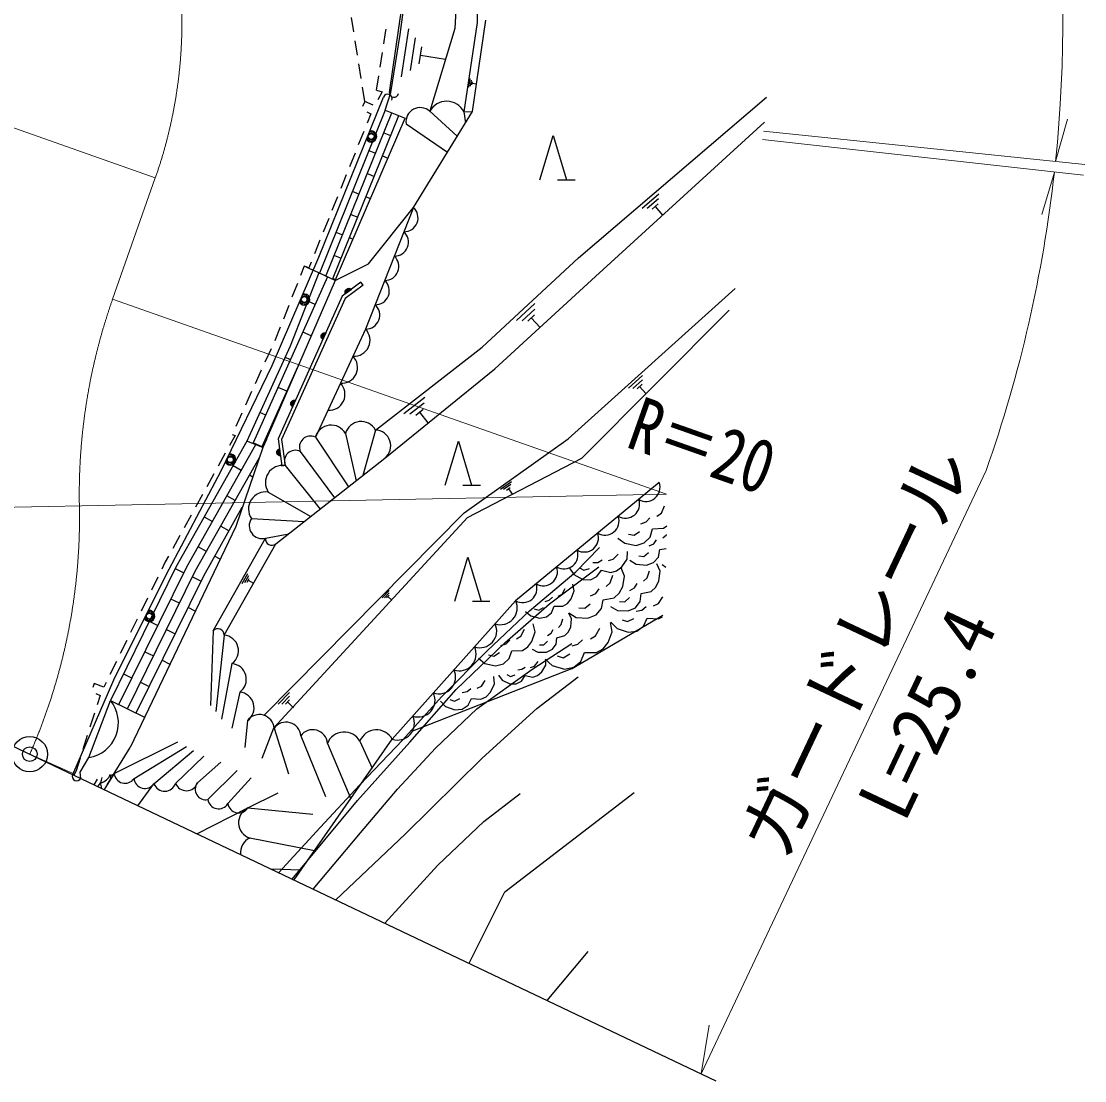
# Model space of a CAD drawing. Units: millimetres at full size, sheet at 1:1000; details may follow other scales. Extents: x 40000 to 680000, y 20000 to 380000.
# Drawn here: x 386974 to 423193, y 262369 to 298446 of the extents above; entities that cross this region are included whole.
import ezdxf
from ezdxf.enums import TextEntityAlignment as Align

# ---------------------------------------------------------------- set-up
doc = ezdxf.new("R2010")
doc.units = ezdxf.units.MM
doc.header["$LTSCALE"] = 1000
doc.header["$PDMODE"] = 32
doc.header["$PDSIZE"] = 500
doc.linetypes.add('CHAIN', pattern=[18.5, 12, -1.5, 3.5, -1.5])
for name, color, linetype, lineweight in [('M-BGD', 7, 'Continuous', 25), ('M-BMK', 2, 'CHAIN', 13), ('M-BMK-OTRS', 5, 'Continuous', 25), ('M-BMK-SRVR', 3, 'Continuous', 25), ('M-STR-HTXT', 7, 'Continuous', 13)]:
    doc.layers.add(name, color=color, linetype=linetype, lineweight=lineweight)
doc.layers.add('M-OTRS', color=6, linetype='Continuous')
doc.styles.add('ＭＳ ゴシック', font='')
doc.styles.get('ＭＳ ゴシック').set_extended_font_data('MS Gothic')

msp = doc.modelspace()

# ---------------------------------------------------------------- linework, layer by layer
at = {"layer": 'M-BGD'}
for p, q in [((402464, 301504), (402505, 298404)), ((401883, 301113), (401739, 298198)), ((398296, 298081), (398218, 298575)), ((402337, 295373), (402794, 298482)), ((399383, 298066), (399397, 298172)), ((399921, 296552), (400173, 298183)), ((401739, 298198), (400883, 295380)), ((402505, 298404), (402046, 295364)), ((398421, 297291), (398343, 297785)), ((399321, 297678), (399383, 298066)), ((400394, 297881), (400222, 296773)), ((399194, 296888), (399273, 297382)), ((400523, 296993), (400614, 297580)), ((400569, 297287), (401417, 297155)), ((398546, 296501), (398468, 296994)), ((399068, 296098), (399147, 296592)), ((402212, 296199), (402257, 296496)), ((402297, 296441), (402266, 296240)), ((402321, 296280), (402337, 296387)), ((402329, 296333), (402483, 296310)), ((398671, 295710), (398593, 296204)), ((399068, 296098), (399261, 296039)), ((399261, 296039), (399123, 295775)), ((399364, 295422), (399562, 296019)), ((398671, 295710), (398593, 295538)), ((398956, 295587), (398671, 295710)), ((405948, 290385), (412353, 295856)), ((399364, 295422), (397126, 289873)), ((397352, 289765), (399595, 295328)), ((397578, 289657), (399827, 295234)), ((398739, 295362), (398880, 295293)), ((398880, 295293), (398752, 294975)), ((399364, 295422), (400052, 295144)), ((400327, 292107), (402337, 295373)), ((400883, 295380), (401818, 294531)), ((402046, 295364), (402337, 295373)), ((402046, 295364), (402098, 294986)), ((397660, 289616), (400052, 295144)), ((400078, 294957), (401486, 293991)), ((406533, 289754), (412283, 295007)), ((398640, 294697), (398453, 294233)), ((399321, 294648), (399553, 294554)), ((404639, 293051), (405089, 294551)), ((405089, 294551), (405539, 293051)), ((398341, 293955), (398154, 293491)), ((398809, 294046), (399041, 293952)), ((399273, 293859), (399463, 293782)), ((398041, 293213), (397854, 292749)), ((398760, 293257), (398992, 293163)), ((405239, 293051), (405839, 293051)), ((398248, 292655), (398480, 292561)), ((397742, 292471), (397555, 292007)), ((398711, 292468), (398867, 292405)), ((408120, 292078), (408690, 292565)), ((408677, 292396), (408289, 292065)), ((400327, 292107), (398698, 287963)), ((398801, 290185), (400327, 292107)), ((408459, 292052), (408664, 292227)), ((408561, 292139), (408814, 291843)), ((397443, 291729), (397256, 291265)), ((398199, 291866), (398431, 291772)), ((397687, 291264), (397919, 291170)), ((397144, 290987), (396957, 290523)), ((398150, 291077), (398271, 291028)), ((396845, 290245), (396765, 290047)), ((397638, 290475), (397870, 290381)), ((397659, 289616), (398801, 290185)), ((402671, 287348), (405948, 290385)), ((396608, 290104), (396486, 289794)), ((396765, 290047), (396608, 290104)), ((397107, 289881), (396671, 290076)), ((397659, 289616), (397107, 289881)), ((397126, 289873), (397357, 289779)), ((397399, 289741), (394875, 284086)), ((397659, 289616), (395200, 283935)), ((396376, 289515), (396193, 289049)), ((397589, 289685), (397676, 289651)), ((398544, 289557), (397905, 289089)), ((398615, 289460), (398001, 289011)), ((398615, 289460), (398544, 289557)), ((403106, 286608), (406533, 289754)), ((397905, 289089), (395718, 284225)), ((398001, 289228), (398006, 289263)), ((398003, 289199), (398001, 289228)), ((398172, 289341), (398002, 289217)), ((398013, 289168), (398003, 289199)), ((398006, 289238), (398151, 289344)), ((398006, 289263), (398017, 289289)), ((398007, 289201), (398185, 289331)), ((398130, 289347), (398009, 289258)), ((398198, 289322), (398012, 289186)), ((398215, 289316), (398013, 289168)), ((398017, 289289), (398036, 289315)), ((398020, 289285), (398101, 289344)), ((398036, 289315), (398068, 289339)), ((398068, 289339), (398098, 289348)), ((398098, 289348), (398127, 289351)), ((398127, 289351), (398162, 289346)), ((398162, 289346), (398189, 289334)), ((398189, 289334), (398215, 289316)), ((405599, 284225), (411282, 289348)), ((398001, 289011), (395842, 284207)), ((396083, 288770), (395900, 288305)), ((396982, 288806), (396732, 288918)), ((403845, 288252), (404469, 288830)), ((404462, 288638), (404038, 288245)), ((404230, 288238), (404454, 288446)), ((404342, 288342), (404643, 288018)), ((406062, 283572), (411080, 288603)), ((395791, 288026), (395624, 287602)), ((398698, 287963), (396989, 284281)), ((395624, 287602), (395605, 287561)), ((396846, 287736), (396561, 287863)), ((397183, 287715), (397186, 287747)), ((397186, 287687), (397183, 287715)), ((397186, 287747), (397203, 287783)), ((397199, 287653), (397186, 287687)), ((397188, 287713), (397229, 287805)), ((397252, 287821), (397191, 287684)), ((397198, 287665), (397272, 287829)), ((397216, 287630), (397199, 287653)), ((397203, 287783), (397224, 287807)), ((397292, 287836), (397206, 287645)), ((397239, 287608), (397216, 287630)), ((397218, 287634), (397308, 287835)), ((397224, 287807), (397248, 287823)), ((397324, 287833), (397229, 287623)), ((397341, 287836), (397239, 287608)), ((397248, 287823), (397281, 287836)), ((397281, 287836), (397310, 287839)), ((397310, 287839), (397341, 287836)), ((395481, 287288), (395274, 286833)), ((399037, 284527), (402671, 287348)), ((396140, 286920), (395955, 287002)), ((395149, 286560), (394942, 286105)), ((396437, 286791), (395169, 283950)), ((399358, 283571), (403106, 286608)), ((407653, 285950), (408136, 286385)), ((408128, 286238), (407800, 285942)), ((394817, 285833), (394610, 285378)), ((396014, 285845), (395719, 285977)), ((407947, 285935), (408121, 286091)), ((408034, 286013), (408260, 285762)), ((396152, 285421), (396155, 285453)), ((396155, 285392), (396152, 285421)), ((396155, 285453), (396171, 285489)), ((396156, 285419), (396197, 285511)), ((396221, 285527), (396160, 285390)), ((396167, 285371), (396241, 285535)), ((396171, 285489), (396193, 285513)), ((396261, 285542), (396175, 285351)), ((396186, 285340), (396277, 285541)), ((396193, 285513), (396217, 285529)), ((396292, 285539), (396198, 285329)), ((396310, 285542), (396208, 285314)), ((396217, 285529), (396250, 285542)), ((396250, 285542), (396279, 285545)), ((396279, 285545), (396310, 285542)), ((400006, 285089), (400717, 285641)), ((400691, 285439), (400208, 285064)), ((394486, 285105), (394278, 284650)), ((395298, 285033), (395098, 285122)), ((396168, 285359), (396155, 285392)), ((396184, 285335), (396168, 285359)), ((396208, 285314), (396184, 285335)), ((400410, 285038), (400666, 285237)), ((400538, 285138), (400825, 284768)), ((395615, 284892), (395593, 284901)), ((394256, 284339), (394067, 283996)), ((394154, 284378), (394256, 284339)), ((398013, 284404), (398379, 282801)), ((399037, 284527), (398610, 282983)), ((395200, 283935), (394655, 284150)), ((395173, 283958), (394877, 284090)), ((395326, 284208), (395201, 283935)), ((395718, 284225), (395845, 283297)), ((395842, 284207), (395964, 283314)), ((396989, 284281), (398117, 282596)), ((401410, 282644), (401860, 284144)), ((401860, 284144), (402310, 282644)), ((402055, 281712), (405599, 284225)), ((393921, 283734), (393680, 283296)), ((395201, 283935), (394276, 281240)), ((395675, 283768), (395681, 283799)), ((395680, 283728), (395675, 283768)), ((395694, 283700), (395680, 283728)), ((395681, 283799), (395692, 283826)), ((395699, 283701), (395686, 283800)), ((395692, 283826), (395713, 283854)), ((395712, 283677), (395694, 283700)), ((395697, 283826), (395717, 283678)), ((395734, 283665), (395710, 283843)), ((395741, 283656), (395712, 283677)), ((395713, 283854), (395736, 283872)), ((395723, 283860), (395751, 283652)), ((395736, 283872), (395765, 283886)), ((395767, 283649), (395737, 283867)), ((395767, 283644), (395741, 283656)), ((395751, 283874), (395782, 283646)), ((395765, 283886), (395798, 283638)), ((395798, 283638), (395767, 283644)), ((396477, 283797), (397640, 282221)), ((394186, 283318), (394468, 283159)), ((395644, 280651), (399358, 283571)), ((395964, 283314), (395845, 283297)), ((395964, 283314), (397148, 281834)), ((402170, 281548), (406062, 283572)), ((393535, 283034), (393293, 282596)), ((394750, 283000), (394859, 282938)), ((402010, 282644), (402610, 282644)), ((403297, 282514), (403665, 282774)), ((403647, 282674), (403398, 282497)), ((403498, 282479), (403630, 282573)), ((403564, 282526), (403700, 282335)), ((408703, 282739), (403809, 278715)), ((393148, 282333), (392906, 281896)), ((394260, 282128), (393977, 282287)), ((395388, 282412), (396834, 281587)), ((408773, 281699), (408884, 281943)), ((392761, 281633), (392519, 281196)), ((393204, 281575), (393486, 281416)), ((394811, 281511), (396608, 281409)), ((402055, 281712), (395243, 274812)), ((395569, 274377), (402170, 281548)), ((408255, 281396), (408380, 281539)), ((408622, 281594), (408773, 281699)), ((394276, 281240), (390681, 273720)), ((393769, 281257), (394051, 281098)), ((407842, 280943), (408031, 281073)), ((408078, 281329), (408255, 281396)), ((408392, 280875), (408476, 281158)), ((408476, 281158), (408846, 281190)), ((408846, 281190), (408956, 281266)), ((392374, 280933), (392132, 280495)), ((393511, 277688), (395296, 280848)), ((395296, 280848), (396081, 280995)), ((407295, 280844), (407528, 280669)), ((407650, 280977), (407842, 280943)), ((408191, 280681), (408392, 280875)), ((408512, 280655), (408613, 280791)), ((408823, 280857), (408950, 280961)), ((408950, 280961), (408953, 280969)), ((393278, 280386), (392996, 280545)), ((393884, 277543), (395644, 280651)), ((407528, 280669), (407912, 280599)), ((407604, 280131), (407615, 280390)), ((407912, 280599), (408191, 280681)), ((408178, 280222), (408336, 280352)), ((408359, 280583), (408512, 280655)), ((408671, 280202), (408726, 280459)), ((408726, 280459), (408943, 280496)), ((391879, 280037), (391757, 279789)), ((391987, 280233), (391879, 280037)), ((393742, 280124), (393560, 280227)), ((401737, 278694), (402187, 280194)), ((402187, 280194), (402637, 278694)), ((406444, 280011), (406613, 280017)), ((406613, 280017), (406759, 280101)), ((406979, 280079), (407137, 280125)), ((407137, 280125), (407300, 280299)), ((407424, 279866), (407604, 280131)), ((407699, 280095), (407918, 279956)), ((408005, 280239), (408178, 280222)), ((408265, 279922), (408507, 280015)), ((408507, 280015), (408671, 280202)), ((392215, 279815), (392515, 279668)), ((394493, 279298), (394690, 279646)), ((405645, 279824), (405792, 279610)), ((405983, 279835), (406135, 279751)), ((406135, 279751), (406332, 279808)), ((406580, 279538), (406732, 279752)), ((406732, 279752), (407053, 279674)), ((407053, 279674), (407250, 279731)), ((407250, 279731), (407424, 279866)), ((407517, 279555), (407405, 279830)), ((407918, 279956), (408265, 279922)), ((408294, 279495), (408365, 279736)), ((408729, 279721), (408618, 279969)), ((408685, 279388), (408729, 279721)), ((408798, 279949), (408921, 279856)), ((391625, 279520), (391404, 279071)), ((392806, 279525), (393097, 279382)), ((394714, 279559), (394580, 279322)), ((394667, 279347), (394738, 279472)), ((394703, 279409), (394884, 279307)), ((405801, 279047), (405754, 279276)), ((405792, 279610), (406096, 279441)), ((406096, 279441), (406355, 279431)), ((406355, 279431), (406580, 279538)), ((406891, 279203), (407033, 279325)), ((407033, 279325), (407120, 279585)), ((407456, 279193), (407517, 279555)), ((407854, 279148), (407951, 279296)), ((408168, 279379), (408294, 279495)), ((408586, 279179), (408685, 279388)), ((399260, 278810), (399506, 279059)), ((399506, 278980), (399339, 278811)), ((399418, 278811), (399507, 278901)), ((405264, 278866), (405393, 278940)), ((405393, 278940), (405497, 279129)), ((405701, 278776), (405801, 279047)), ((406366, 278876), (406539, 278963)), ((406539, 278963), (406651, 279121)), ((407161, 278815), (407339, 278968)), ((407339, 278968), (407456, 279193)), ((407698, 279063), (407854, 279148)), ((408048, 278684), (408090, 278956)), ((408090, 278956), (408427, 279033)), ((408427, 279033), (408586, 279179)), ((391272, 278802), (391052, 278353)), ((392363, 278628), (392073, 278771)), ((399462, 278856), (399592, 278728)), ((403809, 278715), (399611, 274001)), ((402337, 278694), (402937, 278694)), ((404811, 278690), (404957, 278732)), ((404957, 278732), (405067, 278838)), ((405417, 278527), (405577, 278619)), ((405577, 278619), (405701, 278776)), ((406167, 278458), (406345, 278611)), ((406733, 278448), (406789, 278744)), ((406789, 278744), (407161, 278815)), ((407348, 278682), (407530, 278674)), ((407530, 278674), (407688, 278820)), ((407888, 278477), (408048, 278684)), ((408510, 278539), (408679, 278622)), ((408679, 278622), (408829, 278851)), ((392900, 278363), (392654, 278484)), ((404151, 278352), (404326, 278197)), ((404326, 278197), (404629, 278116)), ((404445, 278436), (404596, 278395)), ((404596, 278395), (404756, 278488)), ((404859, 278162), (405032, 278305)), ((405032, 278305), (405119, 278526)), ((405119, 278526), (405417, 278527)), ((405715, 278097), (405617, 278295)), ((405622, 278299), (405877, 278147)), ((405714, 276398), (408819, 278224)), ((405968, 278473), (406167, 278458)), ((406274, 278116), (406550, 278229)), ((406550, 278229), (406733, 278448)), ((407037, 278512), (407275, 278380)), ((407275, 278380), (407640, 278366)), ((407640, 278366), (407888, 278477)), ((407920, 278356), (408110, 278396)), ((408110, 278396), (408258, 278520)), ((390920, 278083), (390699, 277635)), ((391333, 278019), (391630, 277873)), ((404472, 277657), (404406, 277928)), ((404629, 278116), (404859, 278162)), ((405267, 277802), (405367, 277901)), ((405367, 277901), (405418, 278098)), ((405613, 277652), (405688, 277824)), ((405688, 277824), (405715, 278097)), ((405877, 278147), (406274, 278116)), ((407099, 277660), (407037, 277977)), ((407055, 277985), (407263, 277773)), ((407434, 278066), (407622, 278001)), ((407622, 278001), (407834, 278104)), ((407935, 277683), (408167, 277849)), ((408167, 277849), (408296, 278121)), ((408296, 278121), (408674, 278096)), ((408674, 278096), (408814, 278164)), ((391921, 277730), (392211, 277587)), ((393511, 277688), (393419, 275144)), ((393884, 277543), (393599, 274939)), ((403843, 277418), (403992, 277512)), ((403992, 277512), (404108, 277741)), ((404365, 277331), (404472, 277657)), ((404895, 277532), (405019, 277606)), ((405019, 277606), (405094, 277729)), ((405190, 277234), (405216, 277456)), ((405216, 277456), (405488, 277529)), ((405488, 277529), (405613, 277652)), ((406358, 277416), (406536, 277517)), ((406536, 277517), (406682, 277776)), ((406959, 277288), (407099, 277660)), ((407263, 277773), (407640, 277643)), ((407640, 277643), (407935, 277683)), ((390567, 277365), (390347, 276916)), ((403312, 277189), (403484, 277245)), ((403484, 277245), (403610, 277376)), ((404039, 277022), (404226, 277139)), ((404226, 277139), (404365, 277331)), ((404620, 277212), (404769, 277211)), ((404769, 277211), (404893, 277334)), ((405065, 277061), (405190, 277234)), ((405731, 277178), (405934, 277234)), ((405934, 277234), (406086, 277379)), ((406787, 277073), (406959, 277288)), ((391187, 276976), (391478, 276833)), ((402543, 276758), (402758, 276581)), ((402888, 276871), (403070, 276829)), ((403070, 276829), (403256, 276946)), ((403392, 276564), (403592, 276742)), ((403592, 276742), (403685, 277008)), ((403685, 277008), (404039, 277022)), ((404372, 277065), (404569, 276965)), ((404569, 276965), (404866, 276963)), ((404819, 276720), (405058, 276504)), ((404837, 276514), (404835, 276729)), ((404866, 276963), (405065, 277061)), ((405224, 276832), (405432, 276775)), ((405432, 276775), (405654, 276900)), ((406033, 276646), (406154, 276949)), ((406154, 276949), (406565, 276947)), ((406565, 276947), (406787, 277073)), ((390214, 276647), (389994, 276198)), ((391769, 276691), (392038, 276559)), ((394149, 276572), (393797, 274682)), ((405714, 276398), (400299, 274271)), ((402758, 276581), (403122, 276498)), ((403122, 276498), (403392, 276564)), ((403881, 276366), (404021, 276378)), ((404021, 276378), (404138, 276454)), ((404321, 276445), (404450, 276489)), ((404450, 276489), (404577, 276641)), ((404699, 276287), (404837, 276514)), ((405058, 276504), (405475, 276389)), ((405475, 276389), (405792, 276451)), ((405792, 276451), (406033, 276646)), ((390452, 276223), (390745, 276079)), ((402645, 275806), (402776, 275998)), ((403094, 275881), (403067, 276132)), ((403227, 276177), (403357, 276006)), ((403357, 276006), (403616, 275879)), ((403506, 276201), (403636, 276138)), ((403636, 276138), (403796, 276193)), ((404013, 275980), (404130, 276164)), ((404130, 276164), (404399, 276112)), ((404399, 276112), (404560, 276167)), ((404560, 276167), (404699, 276287)), ((389457, 275896), (389407, 275755)), ((389782, 275766), (389457, 275896)), ((389862, 275929), (389782, 275766)), ((391036, 275937), (391326, 275794)), ((402156, 275624), (402284, 275728)), ((402499, 275739), (402645, 275806)), ((402960, 275599), (403094, 275881)), ((403616, 275879), (403831, 275881)), ((403831, 275881), (404013, 275980)), ((389509, 275558), (389658, 275490)), ((389658, 275490), (389556, 275169)), ((390008, 275318), (391175, 274752)), ((394413, 275601), (394142, 274369)), ((395722, 275195), (396108, 275586)), ((396109, 275462), (395846, 275196)), ((395971, 275196), (396110, 275337)), ((401250, 275295), (401423, 275111)), ((401574, 275356), (401734, 275298)), ((401734, 275298), (401915, 275381)), ((401994, 275594), (402156, 275624)), ((402194, 275158), (402309, 275387)), ((402309, 275387), (402630, 275359)), ((402630, 275359), (402812, 275442)), ((402812, 275442), (402960, 275599)), ((396040, 275267), (396244, 275066)), ((401423, 275111), (401742, 274993)), ((401742, 274993), (401993, 275021)), ((401993, 275021), (402194, 275158)), ((389465, 274883), (389313, 274407)), ((394678, 274630), (394587, 273713)), ((395569, 274377), (395171, 273338)), ((395585, 274372), (396079, 272817)), ((389222, 274121), (389071, 273644)), ((390137, 272836), (392310, 273909)), ((396265, 269205), (399611, 274001)), ((396491, 274115), (397330, 272046)), ((397398, 273857), (398196, 271973)), ((398505, 273929), (398921, 273013)), ((389901, 272446), (390681, 273720)), ((390813, 272657), (392605, 273755)), ((391490, 272479), (392840, 273611)), ((388980, 273358), (388840, 272918)), ((392231, 272495), (393189, 273420)), ((392971, 272510), (393766, 273212)), ((388840, 272918), (388769, 272772)), ((389005, 272660), (388977, 272879)), ((390137, 272836), (389801, 272281)), ((393330, 271945), (394321, 272931)), ((389453, 272447), (389574, 272640)), ((390949, 271735), (391490, 272479)), ((394011, 271804), (394804, 272680)), ((394692, 271663), (395722, 272177)), ((403448, 268806), (407846, 272183)), ((392958, 270779), (394692, 271663)), ((394692, 271663), (396898, 271445)), ((394757, 270635), (396964, 270206)), ((395465, 269586), (396507, 269552)), ((402224, 266369), (403448, 268806)), ((404882, 265103), (406286, 266770))]:
    msp.add_line(p, q, dxfattribs=at)
for points in [[(399520, 296025), (400147, 300414), (400317, 302365), (400133, 304406), (399874, 306948)], [(399562, 296019), (399877, 297993), (400166, 300119), (400295, 301996), (400249, 303954), (400012, 306058)], [(388725, 272793), (390131, 276020), (391906, 279592), (393783, 283133), (395522, 286723), (397106, 290409), (399313, 295866)], [(397111, 289880), (396130, 287387), (394655, 284150)], [(394655, 284150), (392233, 279852), (390008, 275318)], [(390299, 275177), (392614, 279867), (394959, 284030)], [(390591, 275035), (392900, 279716), (395082, 283587)], [(390882, 274894), (393187, 279564), (394502, 281898)], [(395742, 269454), (397149, 270994), (398505, 272446), (399970, 273980), (401287, 275445), (402846, 277004), (404288, 278365), (405858, 279702), (406668, 280530)], [(396197, 269237), (398420, 271907), (400211, 273897), (401790, 275691), (403448, 277281), (404961, 278610), (406645, 279866)], [(396914, 268896), (398528, 270815), (399785, 272298), (401082, 273688), (402485, 275037), (404357, 276373), (405721, 277255)], [(397682, 268530), (400052, 270769), (402672, 273348), (404532, 275049), (405936, 276117)], [(388977, 272879), (389275, 273372), (390008, 275318)], [(399352, 267735), (401163, 269714), (402727, 271197), (403970, 272146)]]:
    msp.add_lwpolyline(points, dxfattribs=at)
for centre in [(398891, 294523), (398891, 294523), (398891, 294523), (396610, 288971), (396610, 288971), (396610, 288971), (394095, 283519), (394095, 283519), (394095, 283519), (391335, 278191), (391335, 278191), (391335, 278191)]:
    msp.add_circle(centre, 100, dxfattribs=at)
for centre, radius, start, end in [((399452, 295810), 150, 337.9823, 157.9823), ((399668, 296004), 150, 171.8744, 351.8744), ((401460, 295064), 658, 27.1522, 151.2958), ((400557, 295022), 483, 47.7123, 187.6804), ((398891, 294523), 188, 211.1124, 104.8522), ((398891, 294523), 150, 199.3919, 116.5726), ((398891, 294523), 112, 157.9823, 157.9822), ((400013, 291752), 474, 268.56, 48.528), ((399687, 290923), 474, 268.56, 48.528), ((399361, 290094), 474, 268.56, 48.528), ((399035, 289266), 474, 268.56, 48.528), ((396610, 288971), 188, 209.8716, 103.6113), ((396610, 288971), 150, 198.1511, 115.3318), ((396610, 288971), 112, 156.7415, 156.7414), ((398710, 288437), 474, 268.56, 48.528), ((398309, 287584), 543, 265.9076, 44.3007), ((397882, 286663), 543, 265.9076, 44.3007), ((397455, 285743), 543, 265.9076, 44.3007), ((397525, 284139), 555, 28.5242, 165.1989), ((398549, 284262), 555, 28.5242, 165.1989), ((399019, 283989), 538, 309.0435, 88.0777), ((396821, 283946), 375, 63.3567, 203.3248), ((394095, 283519), 188, 207.2931, 101.0329), ((394095, 283519), 150, 195.5726, 112.7534), ((394095, 283519), 112, 154.163, 154.1629), ((396308, 283462), 375, 63.3567, 203.3248), ((395873, 282737), 584, 81.0129, 213.7863), ((408249, 282579), 482, 239.4434, 19.4115), ((395296, 281836), 584, 81.0129, 213.7863), ((407550, 282004), 482, 239.4434, 19.4115), ((395174, 281268), 437, 146.1615, 286.1295), ((406851, 281429), 482, 239.4434, 19.4115), ((395506, 280813), 213, 170.5658, 310.5339), ((406151, 280854), 482, 239.4434, 19.4115), ((405452, 280280), 482, 239.4434, 19.4115), ((404753, 279705), 482, 239.4434, 19.4115), ((404054, 279130), 482, 239.4434, 19.4115), ((403294, 278468), 570, 251.0318, 25.5965), ((391335, 278191), 188, 206.7044, 100.4442), ((391335, 278191), 150, 194.9839, 112.1647), ((391335, 278191), 112, 153.57434, 153.57426), ((402595, 277683), 570, 251.0318, 25.5965), ((393671, 277548), 213, 358.8095, 138.7776), ((393836, 277008), 537, 305.6008, 84.8727), ((401895, 276897), 570, 251.0318, 25.5965), ((394101, 276037), 537, 305.6008, 84.8727), ((401196, 276112), 570, 251.0318, 25.5965), ((389079, 274557), 1201, 279.4023, 39.3409), ((394365, 275066), 537, 305.6008, 84.8727), ((400496, 275326), 570, 251.0318, 25.5965), ((395084, 274336), 502, 4.158, 144.1261), ((395991, 274078), 502, 4.158, 144.1261), ((399796, 274540), 570, 251.0318, 25.5965), ((396898, 273821), 502, 4.158, 144.1261), ((397969, 273630), 614, 29.1988, 158.2639), ((399075, 273702), 614, 29.1988, 158.2639), ((388862, 272733), 150, 156.4524, 336.4524), ((389548, 272997), 506, 284.0173, 336.004), ((389875, 273256), 506, 284.0173, 299.6407), ((389526, 272581), 506, 8.2679, 21.3456), ((390508, 272870), 372, 185.2419, 325.21), ((389221, 272739), 506, 315.5937, 354.7185), ((389200, 272323), 506, 0.4411, 21.3456), ((391184, 272691), 372, 185.2419, 325.21), ((391858, 272622), 394, 201.2325, 341.2005), ((392598, 272637), 394, 201.2325, 341.2005), ((393254, 272293), 357, 142.4334, 282.4015), ((393696, 271998), 370, 188.3313, 328.2994), ((394377, 271858), 370, 188.3313, 328.2994), ((394928, 271162), 554, 115.2592, 252.0093), ((394993, 270133), 554, 115.2592, 186.3733)]:
    msp.add_arc(centre, radius, start, end, dxfattribs=at)
at = {"layer": 'M-BMK'}
for p, q in [((391538, 293110), (390084, 288979)), ((387263, 273489), (388741, 272832))]:
    msp.add_line(p, q, dxfattribs=at)
for centre, radius, start, end in [((376445, 298422), 16000, 340.6094, 38.4752), ((408949, 282339), 20000, 160.6094, 181.139), ((368957, 281544), 20000, 336.2495, 1.139)]:
    msp.add_arc(centre, radius, start, end, dxfattribs=at)
at = {"layer": 'M-BMK-OTRS'}
msp.add_line((363899, 284609), (410627, 262369), dxfattribs=at)
at = {"layer": 'M-BMK-SRVR'}
msp.add_circle((387263, 273489), 600, dxfattribs=at)
at = {"layer": 'M-OTRS'}
msp.add_point((387263, 273489), dxfattribs=at)
at = {"layer": 'M-STR-HTXT'}
for p, q in [((391538, 293110), (376445, 298422)), ((422199, 293668), (422611, 295113)), ((412252, 294702), (423193, 293565)), ((412222, 294423), (423154, 293201)), ((422160, 293312), (421736, 291870)), ((390084, 288979), (408949, 282339)), ((370283, 281570), (408949, 282339))]:
    msp.add_line(p, q, dxfattribs=at)
msp.add_lwpolyline([(419836, 283150), (410129, 262606), (410405, 264265)], dxfattribs=at)
for start, end in [(354.0676, 19.9949), (340.6094, 353.6212)]:
    msp.add_arc((376445, 298422), 46000, start, end, dxfattribs=at)

# ---------------------------------------------------------------- texts
at = {"layer": 'M-BGD', "style": 'ＭＳ ゴシック', "width": 0.8}
msp.add_text('R＝20', height=1833, rotation=340.609, dxfattribs=at).set_placement((409685, 282619), align=Align.BOTTOM_CENTER)
at = {"layer": 'M-STR-HTXT', "style": 'ＭＳ ゴシック'}
for s, p in [('ガードレール', (415363, 276997)), ('L=25.4', (417819, 274868))]:
    msp.add_text(s, height=1833, rotation=64.708, dxfattribs=at).set_placement(p, align=Align.MIDDLE_CENTER)

doc.saveas('drawing.dxf')
